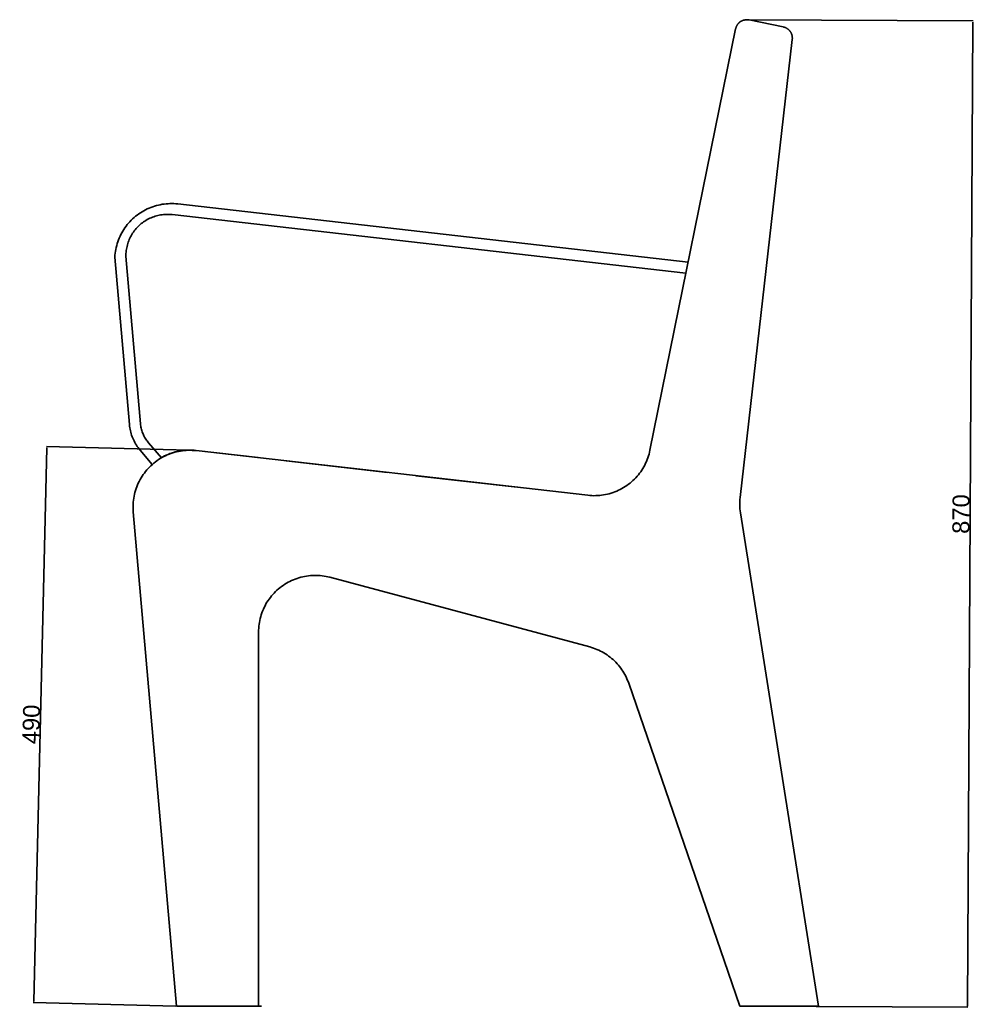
# Model space of a CAD drawing. Header units: millimetres. Extents: x 0 to 1853, y 0 to 2221.
# Drawn here: x 1011 to 1853, y 1288 to 2159 of the extents above; entities that cross this region are included whole.
import ezdxf

# ---------------------------------------------------------------- set-up
doc = ezdxf.new("R2010")
doc.units = ezdxf.units.MM
doc.header["$MEASUREMENT"] = 0
doc.layers.add('Domyślny', color=7, linetype='Continuous', true_color=0x000000)
doc.layers.add('Utwórz2D linie widoczne', color=7, linetype='Continuous', true_color=0x000000)
doc.styles.add('Arial', font='arial.ttf')
doc.dimstyles.new('Domyślny', dxfattribs={"dimtxt": 15, "dimasz": 1, "dimexe": 0.5, "dimexo": 0.5, "dimgap": 0.25, "dimtad": 1, "dimtoh": 1, "dimdec": 0, "dimzin": 1, "dimdsep": 46, "dimtxsty": 'Arial', "dimcen": 0.5, "dimazin": 0, "dimtfac": 1, "dimtdec": 4, "dimtix": 1, "dimtmove": 1, "dimatfit": 3, "dimfxl": 0, "dimtolj": 1, "dimtzin": 1, "dimarcsym": 0})

# ---------------------------------------------------------------- blocks, each defined once
blk = doc.blocks.new('*D2')
at = {"layer": 'Defpoints', "color": 0}
for p in [(1651.28, 2158.78), (1646.61, 1289.02), (1847.42, 1287.94)]:
    blk.add_point(p, dxfattribs=at)
at = {"layer": 'Domyślny', "color": 0, "lineweight": -2}
for p, q in [((1651.78, 2158.78), (1852.58, 2157.7)), ((1852.08, 2156.7), (1847.42, 1288.94)), ((1647.11, 1289.02), (1847.92, 1287.94))]:
    blk.add_line(p, q, dxfattribs=at)
at = {"layer": 'Domyślny', "color": 0}
for points in [[(1852.25, 2156.7), (1851.91, 2156.7), (1852.08, 2157.7)], [(1847.26, 1288.95), (1847.59, 1288.94), (1847.42, 1287.94)]]:
    blk.add_solid(points, dxfattribs=at)
at = {"layer": 'Domyślny', "color": 0, "insert": (1841.84, 1722.87), "char_height": 15, "attachment_point": 5, "rotation": 89.69253, "style": 'Arial'}
blk.add_mtext('\\A1;870', dxfattribs=at)
blk = doc.blocks.new('*D3')
at = {"layer": 'Defpoints', "color": 0}
for p in [(1161.34, 1779.31), (1023.72, 1292.02), (1149.67, 1289.02)]:
    blk.add_point(p, dxfattribs=at)
at = {"layer": 'Domyślny', "color": 0, "lineweight": -2}
for p, q in [((1035.37, 1781.31), (1023.75, 1293.02)), ((1160.84, 1779.33), (1034.89, 1782.32)), ((1149.17, 1289.03), (1023.22, 1292.03))]:
    blk.add_line(p, q, dxfattribs=at)
at = {"layer": 'Domyślny', "color": 0}
for points in [[(1035.54, 1781.31), (1035.2, 1781.32), (1035.39, 1782.31)], [(1023.58, 1293.02), (1023.91, 1293.02), (1023.72, 1292.02)]]:
    blk.add_solid(points, dxfattribs=at)
at = {"layer": 'Domyślny', "color": 0, "insert": (1021.65, 1537.35), "char_height": 15, "attachment_point": 5, "rotation": 88.63644, "style": 'Arial'}
blk.add_mtext('\\A1;490', dxfattribs=at)

msp = doc.modelspace()

# ---------------------------------------------------------------- linework, layer by layer
at = {"layer": 'Utwórz2D linie widoczne'}
for p, q in [((1643.05, 2151.11), (1642.98, 2150.77)), ((1643.13, 2151.44), (1643.05, 2151.11)), ((1643.23, 2151.77), (1643.13, 2151.44)), ((1643.34, 2152.09), (1643.23, 2151.77)), ((1643.46, 2152.41), (1643.34, 2152.09)), ((1643.59, 2152.73), (1643.46, 2152.41)), ((1643.73, 2153.04), (1643.59, 2152.73)), ((1643.88, 2153.34), (1643.73, 2153.04)), ((1644.04, 2153.65), (1643.88, 2153.34)), ((1644.21, 2153.94), (1644.04, 2153.65)), ((1644.39, 2154.23), (1644.21, 2153.94)), ((1644.58, 2154.51), (1644.39, 2154.23)), ((1644.78, 2154.79), (1644.58, 2154.51)), ((1644.99, 2155.06), (1644.78, 2154.79)), ((1645.21, 2155.32), (1644.99, 2155.06)), ((1645.44, 2155.58), (1645.21, 2155.32)), ((1645.67, 2155.82), (1645.44, 2155.58)), ((1645.92, 2156.06), (1645.67, 2155.82)), ((1646.17, 2156.29), (1645.92, 2156.06)), ((1646.43, 2156.51), (1646.17, 2156.29)), ((1646.7, 2156.72), (1646.43, 2156.51)), ((1646.68, 2156.73), (1646.61, 2156.65)), ((1646.75, 2156.8), (1646.68, 2156.73)), ((1646.97, 2156.93), (1646.7, 2156.72)), ((1646.82, 2156.87), (1646.75, 2156.8)), ((1646.89, 2156.94), (1646.82, 2156.87)), ((1646.97, 2157), (1646.89, 2156.94)), ((1647.25, 2157.12), (1646.97, 2156.93)), ((1647.05, 2157.07), (1646.97, 2157)), ((1647.13, 2157.13), (1647.05, 2157.07)), ((1647.21, 2157.18), (1647.13, 2157.13)), ((1647.3, 2157.24), (1647.21, 2157.18)), ((1647.54, 2157.3), (1647.25, 2157.12)), ((1647.38, 2157.29), (1647.3, 2157.24)), ((1647.47, 2157.34), (1647.38, 2157.29)), ((1647.56, 2157.38), (1647.47, 2157.34)), ((1647.84, 2157.48), (1647.54, 2157.3)), ((1647.65, 2157.42), (1647.56, 2157.38)), ((1647.75, 2157.46), (1647.65, 2157.42)), ((1647.84, 2157.5), (1647.75, 2157.46)), ((1648.14, 2157.64), (1647.84, 2157.48)), ((1647.94, 2157.53), (1647.84, 2157.5)), ((1648.44, 2157.79), (1648.14, 2157.64)), ((1648.75, 2157.94), (1648.44, 2157.79)), ((1649.07, 2158.07), (1648.75, 2157.94)), ((1649.39, 2158.19), (1649.07, 2158.07)), ((1649.71, 2158.3), (1649.39, 2158.19)), ((1650.04, 2158.4), (1649.71, 2158.3)), ((1650.37, 2158.49), (1650.04, 2158.4)), ((1650.7, 2158.56), (1650.37, 2158.49)), ((1651.03, 2158.63), (1650.7, 2158.56)), ((1651.37, 2158.68), (1651.03, 2158.63)), ((1651.71, 2158.72), (1651.37, 2158.68)), ((1652.05, 2158.75), (1651.71, 2158.72)), ((1652.39, 2158.77), (1652.05, 2158.75)), ((1652.73, 2158.78), (1652.39, 2158.77)), ((1653.07, 2158.78), (1652.73, 2158.78)), ((1653.42, 2158.76), (1653.07, 2158.78)), ((1653.76, 2158.73), (1653.42, 2158.76)), ((1654.09, 2158.69), (1653.76, 2158.73)), ((1654.43, 2158.64), (1654.09, 2158.69)), ((1654.77, 2158.58), (1654.43, 2158.64)), ((1684.99, 2152.43), (1654.77, 2158.58)), ((1685.32, 2152.36), (1684.99, 2152.43)), ((1685.66, 2152.27), (1685.32, 2152.36)), ((1685.99, 2152.17), (1685.66, 2152.27)), ((1686.31, 2152.06), (1685.99, 2152.17)), ((1686.64, 2151.94), (1686.31, 2152.06)), ((1686.96, 2151.81), (1686.64, 2151.94)), ((1687.27, 2151.67), (1686.96, 2151.81)), ((1687.58, 2151.52), (1687.27, 2151.67)), ((1687.88, 2151.35), (1687.58, 2151.52)), ((1688.18, 2151.18), (1687.88, 2151.35)), ((1688.47, 2151), (1688.18, 2151.18)), ((1688.76, 2150.8), (1688.47, 2151)), ((1642.98, 2150.77), (1567.36, 1779.11)), ((1689.04, 2150.6), (1688.76, 2150.8)), ((1689.31, 2150.39), (1689.04, 2150.6)), ((1689.57, 2150.16), (1689.31, 2150.39)), ((1689.83, 2149.93), (1689.57, 2150.16)), ((1690.08, 2149.69), (1689.83, 2149.93)), ((1690.32, 2149.44), (1690.08, 2149.69)), ((1690.55, 2149.19), (1690.32, 2149.44)), ((1690.77, 2148.92), (1690.55, 2149.19)), ((1690.98, 2148.65), (1690.77, 2148.92)), ((1691.18, 2148.37), (1690.98, 2148.65)), ((1691.38, 2148.08), (1691.18, 2148.37)), ((1691.56, 2147.79), (1691.38, 2148.08)), ((1691.73, 2147.49), (1691.56, 2147.79)), ((1691.89, 2147.19), (1691.73, 2147.49)), ((1692.05, 2146.88), (1691.89, 2147.19)), ((1692.19, 2146.56), (1692.05, 2146.88)), ((1692.32, 2146.25), (1692.19, 2146.56)), ((1692.44, 2145.92), (1692.32, 2146.25)), ((1692.54, 2145.59), (1692.44, 2145.92)), ((1692.64, 2145.26), (1692.54, 2145.59)), ((1692.73, 2144.93), (1692.64, 2145.26)), ((1692.8, 2144.59), (1692.73, 2144.93)), ((1692.86, 2144.25), (1692.8, 2144.59)), ((1692.91, 2143.91), (1692.86, 2144.25)), ((1692.95, 2143.57), (1692.91, 2143.91)), ((1692.97, 2143.22), (1692.95, 2143.57)), ((1692.99, 2142.88), (1692.97, 2143.22)), ((1692.98, 2142.19), (1692.99, 2142.53)), ((1692.99, 2142.53), (1692.99, 2142.88)), ((1646.89, 1737.45), (1692.93, 2141.5)), ((1692.93, 2141.5), (1692.96, 2141.84)), ((1692.96, 2141.84), (1692.98, 2142.19)), ((1130.32, 1994.41), (1128.68, 1993.87)), ((1131.99, 1994.9), (1130.32, 1994.41)), ((1133.67, 1995.33), (1131.99, 1994.9)), ((1135.36, 1995.7), (1133.67, 1995.33)), ((1137.06, 1996.01), (1135.36, 1995.7)), ((1138.78, 1996.26), (1137.06, 1996.01)), ((1140.5, 1996.46), (1138.78, 1996.26)), ((1142.23, 1996.59), (1140.5, 1996.46)), ((1143.96, 1996.67), (1142.23, 1996.59)), ((1145.69, 1996.68), (1143.96, 1996.67)), ((1147.43, 1996.63), (1145.69, 1996.68)), ((1149.16, 1996.53), (1147.43, 1996.63)), ((1150.88, 1996.36), (1149.16, 1996.53)), ((1601.12, 1945.06), (1150.88, 1996.36)), ((1114.99, 1986.51), (1113.63, 1985.44)), ((1116.39, 1987.53), (1114.99, 1986.51)), ((1117.83, 1988.51), (1116.39, 1987.53)), ((1119.29, 1989.43), (1117.83, 1988.51)), ((1120.79, 1990.31), (1119.29, 1989.43)), ((1122.32, 1991.13), (1120.79, 1990.31)), ((1123.87, 1991.89), (1122.32, 1991.13)), ((1125.45, 1992.61), (1123.87, 1991.89)), ((1127.05, 1993.26), (1125.45, 1992.61)), ((1128.68, 1993.87), (1127.05, 1993.26)), ((1130.77, 1985.5), (1131.98, 1985.85)), ((1131.98, 1985.85), (1133.21, 1986.16)), ((1133.21, 1986.16), (1134.45, 1986.43)), ((1134.45, 1986.43), (1135.69, 1986.66)), ((1135.69, 1986.66), (1136.94, 1986.85)), ((1136.94, 1986.85), (1138.2, 1986.99)), ((1138.2, 1986.99), (1139.46, 1987.08)), ((1139.46, 1987.08), (1140.72, 1987.14)), ((1140.72, 1987.14), (1141.99, 1987.15)), ((1141.99, 1987.15), (1143.25, 1987.11)), ((1143.25, 1987.11), (1144.52, 1987.03)), ((1144.52, 1987.03), (1145.77, 1986.91)), ((1145.77, 1986.91), (1599.13, 1935.26)), ((1106.31, 1978.08), (1105.25, 1976.71)), ((1107.42, 1979.41), (1106.31, 1978.08)), ((1108.58, 1980.7), (1107.42, 1979.41)), ((1109.78, 1981.95), (1108.58, 1980.7)), ((1111.02, 1983.16), (1109.78, 1981.95)), ((1112.31, 1984.32), (1111.02, 1983.16)), ((1113.63, 1985.44), (1112.31, 1984.32)), ((1115.76, 1976.42), (1116.67, 1977.3)), ((1116.67, 1977.3), (1117.61, 1978.15)), ((1117.61, 1978.15), (1118.58, 1978.96)), ((1118.58, 1978.96), (1119.57, 1979.74)), ((1119.57, 1979.74), (1120.6, 1980.49)), ((1120.6, 1980.49), (1121.64, 1981.2)), ((1121.64, 1981.2), (1122.71, 1981.87)), ((1122.71, 1981.87), (1123.81, 1982.51)), ((1123.81, 1982.51), (1124.92, 1983.1)), ((1124.92, 1983.1), (1126.06, 1983.66)), ((1126.06, 1983.66), (1127.21, 1984.18)), ((1127.21, 1984.18), (1128.38, 1984.66)), ((1128.38, 1984.66), (1129.57, 1985.1)), ((1129.57, 1985.1), (1130.77, 1985.5)), ((1100.67, 1969.37), (1099.91, 1967.81)), ((1101.48, 1970.9), (1100.67, 1969.37)), ((1102.34, 1972.4), (1101.48, 1970.9)), ((1103.26, 1973.87), (1102.34, 1972.4)), ((1104.23, 1975.31), (1103.26, 1973.87)), ((1105.25, 1976.71), (1104.23, 1975.31)), ((1109.09, 1967.25), (1109.69, 1968.36)), ((1109.69, 1968.36), (1110.32, 1969.46)), ((1110.32, 1969.46), (1110.99, 1970.53)), ((1110.99, 1970.53), (1111.7, 1971.58)), ((1111.7, 1971.58), (1112.45, 1972.6)), ((1112.45, 1972.6), (1113.23, 1973.6)), ((1113.23, 1973.6), (1114.04, 1974.57)), ((1114.04, 1974.57), (1114.89, 1975.51)), ((1114.89, 1975.51), (1115.76, 1976.42)), ((1096.94, 1959.68), (1096.52, 1958)), ((1097.42, 1961.34), (1096.94, 1959.68)), ((1097.96, 1962.99), (1097.42, 1961.34)), ((1098.55, 1964.62), (1097.96, 1962.99)), ((1099.2, 1966.23), (1098.55, 1964.62)), ((1099.91, 1967.81), (1099.2, 1966.23)), ((1106.05, 1958.95), (1106.36, 1960.18)), ((1106.36, 1960.18), (1106.71, 1961.4)), ((1106.71, 1961.4), (1107.11, 1962.6)), ((1107.11, 1962.6), (1107.54, 1963.78)), ((1107.54, 1963.78), (1108.02, 1964.96)), ((1108.02, 1964.96), (1108.54, 1966.11)), ((1108.54, 1966.11), (1109.09, 1967.25)), ((1095.42, 1951.16), (1095.3, 1949.43)), ((1095.61, 1952.88), (1095.42, 1951.16)), ((1095.85, 1954.6), (1095.61, 1952.88)), ((1096.16, 1956.3), (1095.85, 1954.6)), ((1096.52, 1958), (1096.16, 1956.3)), ((1105.08, 1950.17), (1105.09, 1951.44)), ((1105.09, 1951.44), (1105.14, 1952.7)), ((1105.14, 1952.7), (1105.23, 1953.96)), ((1105.23, 1953.96), (1105.37, 1955.22)), ((1105.37, 1955.22), (1105.56, 1956.47)), ((1105.56, 1956.47), (1105.78, 1957.72)), ((1105.78, 1957.72), (1106.05, 1958.95)), ((1095.3, 1949.43), (1108.15, 1801.78)), ((1117.93, 1802.57), (1105.08, 1950.17)), ((1108.15, 1801.78), (1108.29, 1800.41)), ((1108.29, 1800.41), (1108.48, 1799.05)), ((1108.48, 1799.05), (1108.72, 1797.69)), ((1108.72, 1797.69), (1109, 1796.34)), ((1109, 1796.34), (1109.33, 1795.01)), ((1109.33, 1795.01), (1109.71, 1793.68)), ((1118.04, 1801.55), (1117.93, 1802.57)), ((1118.18, 1800.52), (1118.04, 1801.55)), ((1118.36, 1799.51), (1118.18, 1800.52)), ((1118.57, 1798.49), (1118.36, 1799.51)), ((1118.82, 1797.49), (1118.57, 1798.49)), ((1119.1, 1796.5), (1118.82, 1797.49)), ((1119.41, 1795.52), (1119.1, 1796.5)), ((1119.76, 1794.54), (1119.41, 1795.52)), ((1120.15, 1793.58), (1119.76, 1794.54)), ((1109.71, 1793.68), (1110.13, 1792.37)), ((1110.13, 1792.37), (1110.6, 1791.08)), ((1110.6, 1791.08), (1111.11, 1789.8)), ((1111.11, 1789.8), (1111.66, 1788.54)), ((1111.66, 1788.54), (1112.26, 1787.3)), ((1112.26, 1787.3), (1112.89, 1786.08)), ((1112.89, 1786.08), (1113.58, 1784.88)), ((1120.56, 1792.64), (1120.15, 1793.58)), ((1121.01, 1791.71), (1120.56, 1792.64)), ((1121.49, 1790.79), (1121.01, 1791.71)), ((1122, 1789.9), (1121.49, 1790.79)), ((1122.54, 1789.02), (1122, 1789.9)), ((1123.11, 1788.16), (1122.54, 1789.02)), ((1123.71, 1787.32), (1123.11, 1788.16)), ((1124.34, 1786.5), (1123.71, 1787.32)), ((1125, 1785.7), (1124.34, 1786.5)), ((1136.35, 1772.4), (1125, 1785.7)), ((1113.58, 1784.88), (1114.3, 1783.71)), ((1114.3, 1783.71), (1115.06, 1782.56)), ((1115.06, 1782.56), (1115.86, 1781.44)), ((1115.86, 1781.44), (1116.7, 1780.35)), ((1116.7, 1780.35), (1117.57, 1779.29)), ((1117.57, 1779.29), (1128.35, 1766.66)), ((1143.82, 1776.14), (1145.41, 1776.71)), ((1146.42, 1776.82), (1144.78, 1776.27)), ((1145.41, 1776.71), (1147.01, 1777.22)), ((1148.09, 1777.31), (1146.42, 1776.82)), ((1147.01, 1777.22), (1148.64, 1777.67)), ((1149.77, 1777.74), (1148.09, 1777.31)), ((1148.64, 1777.67), (1150.27, 1778.07)), ((1151.47, 1778.11), (1149.77, 1777.74)), ((1150.27, 1778.07), (1151.92, 1778.42)), ((1153.18, 1778.43), (1151.47, 1778.11)), ((1151.92, 1778.42), (1153.58, 1778.71)), ((1154.9, 1778.68), (1153.18, 1778.43)), ((1153.58, 1778.71), (1155.24, 1778.94)), ((1156.62, 1778.88), (1154.9, 1778.68)), ((1155.24, 1778.94), (1156.92, 1779.12)), ((1158.35, 1779.01), (1156.62, 1778.88)), ((1156.92, 1779.12), (1158.6, 1779.24)), ((1160.09, 1779.09), (1158.35, 1779.01)), ((1158.6, 1779.24), (1160.28, 1779.3)), ((1161.82, 1779.1), (1160.09, 1779.09)), ((1160.28, 1779.3), (1161.96, 1779.31)), ((1163.56, 1779.05), (1161.82, 1779.1)), ((1161.96, 1779.31), (1163.65, 1779.26)), ((1165.29, 1778.95), (1163.56, 1779.05)), ((1163.65, 1779.26), (1165.33, 1779.15)), ((1167.02, 1778.78), (1165.29, 1778.95)), ((1165.33, 1779.15), (1167, 1778.99)), ((1221.65, 1772.77), (1167, 1778.99)), ((1512.7, 1739.4), (1167.02, 1778.78)), ((1566.99, 1777.42), (1566.55, 1775.75)), ((1567.36, 1779.11), (1566.99, 1777.42)), ((1129.71, 1767.81), (1128.39, 1766.69)), ((1131.07, 1768.88), (1129.71, 1767.81)), ((1132.47, 1769.91), (1131.07, 1768.88)), ((1133.91, 1770.89), (1132.47, 1769.91)), ((1135.38, 1771.82), (1133.91, 1770.89)), ((1136.87, 1772.7), (1135.38, 1771.82)), ((1136.22, 1772.54), (1137.69, 1773.37)), ((1138.4, 1773.52), (1136.87, 1772.7)), ((1137.69, 1773.37), (1139.19, 1774.14)), ((1139.96, 1774.29), (1138.4, 1773.52)), ((1139.19, 1774.14), (1140.71, 1774.86)), ((1141.54, 1775.01), (1139.96, 1774.29)), ((1140.71, 1774.86), (1142.26, 1775.53)), ((1143.15, 1775.67), (1141.54, 1775.01)), ((1142.26, 1775.53), (1143.82, 1776.14)), ((1144.78, 1776.27), (1143.15, 1775.67)), ((1335.87, 1759.55), (1246.45, 1769.74)), ((1564.26, 1769.25), (1563.55, 1767.68)), ((1564.92, 1770.84), (1564.26, 1769.25)), ((1565.52, 1772.46), (1564.92, 1770.84)), ((1566.07, 1774.1), (1565.52, 1772.46)), ((1566.55, 1775.75), (1566.07, 1774.1)), ((1122.39, 1760.42), (1121.32, 1759.05)), ((1123.5, 1761.76), (1122.39, 1760.42)), ((1124.65, 1763.05), (1123.5, 1761.76)), ((1125.86, 1764.31), (1124.65, 1763.05)), ((1127.1, 1765.52), (1125.86, 1764.31)), ((1128.39, 1766.69), (1127.1, 1765.52)), ((1559.21, 1760.24), (1558.19, 1758.85)), ((1560.18, 1761.66), (1559.21, 1760.24)), ((1561.1, 1763.12), (1560.18, 1761.66)), ((1561.97, 1764.61), (1561.1, 1763.12)), ((1562.79, 1766.13), (1561.97, 1764.61)), ((1563.55, 1767.68), (1562.79, 1766.13)), ((1116.75, 1751.68), (1115.99, 1750.12)), ((1117.56, 1753.22), (1116.75, 1751.68)), ((1118.42, 1754.72), (1117.56, 1753.22)), ((1119.34, 1756.2), (1118.42, 1754.72)), ((1120.31, 1757.64), (1119.34, 1756.2)), ((1121.32, 1759.05), (1120.31, 1757.64)), ((1450.13, 1746.53), (1360.71, 1756.72)), ((1551.13, 1751.31), (1549.8, 1750.2)), ((1552.41, 1752.46), (1551.13, 1751.31)), ((1553.65, 1753.65), (1552.41, 1752.46)), ((1554.85, 1754.89), (1553.65, 1753.65)), ((1556.01, 1756.17), (1554.85, 1754.89)), ((1557.12, 1757.49), (1556.01, 1756.17)), ((1558.19, 1758.85), (1557.12, 1757.49)), ((1113.04, 1741.96), (1112.63, 1740.27)), ((1113.52, 1743.63), (1113.04, 1741.96)), ((1114.05, 1745.28), (1113.52, 1743.63)), ((1114.64, 1746.92), (1114.05, 1745.28)), ((1115.29, 1748.53), (1114.64, 1746.92)), ((1115.99, 1750.12), (1115.29, 1748.53)), ((1534.8, 1741.85), (1533.16, 1741.32)), ((1536.42, 1742.45), (1534.8, 1741.85)), ((1538.02, 1743.1), (1536.42, 1742.45)), ((1539.59, 1743.81), (1538.02, 1743.1)), ((1541.14, 1744.57), (1539.59, 1743.81)), ((1542.66, 1745.38), (1541.14, 1744.57)), ((1544.16, 1746.24), (1542.66, 1745.38)), ((1545.62, 1747.16), (1544.16, 1746.24)), ((1547.05, 1748.12), (1545.62, 1747.16)), ((1548.44, 1749.14), (1547.05, 1748.12)), ((1549.8, 1750.2), (1548.44, 1749.14)), ((1111.55, 1733.42), (1111.43, 1731.68)), ((1111.73, 1735.14), (1111.55, 1733.42)), ((1111.97, 1736.86), (1111.73, 1735.14)), ((1112.27, 1738.58), (1111.97, 1736.86)), ((1112.63, 1740.27), (1112.27, 1738.58)), ((1514.42, 1739.23), (1512.7, 1739.4)), ((1516.14, 1739.12), (1514.42, 1739.23)), ((1517.86, 1739.08), (1516.14, 1739.12)), ((1519.59, 1739.09), (1517.86, 1739.08)), ((1521.31, 1739.16), (1519.59, 1739.09)), ((1523.03, 1739.29), (1521.31, 1739.16)), ((1524.75, 1739.48), (1523.03, 1739.29)), ((1526.45, 1739.73), (1524.75, 1739.48)), ((1528.15, 1740.04), (1526.45, 1739.73)), ((1529.84, 1740.41), (1528.15, 1740.04)), ((1531.51, 1740.83), (1529.84, 1740.41)), ((1533.16, 1741.32), (1531.51, 1740.83)), ((1646.57, 1732.39), (1646.62, 1734.08)), ((1646.62, 1734.08), (1646.73, 1735.77)), ((1646.73, 1735.77), (1646.89, 1737.45)), ((1111.43, 1731.68), (1111.37, 1729.95)), ((1111.37, 1729.95), (1111.37, 1728.21)), ((1111.37, 1728.21), (1111.43, 1726.48)), ((1111.43, 1726.48), (1111.55, 1724.74)), ((1111.55, 1724.74), (1149.67, 1289.02)), ((1646.58, 1730.7), (1646.57, 1732.39)), ((1646.65, 1729.01), (1646.58, 1730.7)), ((1646.77, 1727.33), (1646.65, 1729.01)), ((1646.95, 1725.64), (1646.77, 1727.33)), ((1647.19, 1723.97), (1646.95, 1725.64)), ((1716.08, 1289.02), (1647.19, 1723.97)), ((1248.15, 1662.69), (1249.68, 1663.49)), ((1249.68, 1663.49), (1251.24, 1664.23)), ((1251.24, 1664.23), (1252.82, 1664.93)), ((1252.82, 1664.93), (1254.43, 1665.57)), ((1254.43, 1665.57), (1256.06, 1666.15)), ((1256.06, 1666.15), (1257.7, 1666.67)), ((1257.7, 1666.67), (1259.37, 1667.14)), ((1259.37, 1667.14), (1261.05, 1667.55)), ((1261.05, 1667.55), (1262.74, 1667.9)), ((1262.74, 1667.9), (1264.44, 1668.2)), ((1264.44, 1668.2), (1266.16, 1668.43)), ((1266.16, 1668.43), (1267.88, 1668.6)), ((1267.88, 1668.6), (1269.6, 1668.72)), ((1269.6, 1668.72), (1271.33, 1668.78)), ((1271.33, 1668.78), (1273.06, 1668.77)), ((1273.06, 1668.77), (1274.78, 1668.71)), ((1274.78, 1668.71), (1276.51, 1668.58)), ((1276.51, 1668.58), (1278.23, 1668.4)), ((1278.23, 1668.4), (1279.94, 1668.16)), ((1279.94, 1668.16), (1281.64, 1667.86)), ((1281.64, 1667.86), (1283.33, 1667.5)), ((1283.33, 1667.5), (1285.01, 1667.08)), ((1285.01, 1667.08), (1514.28, 1605.65)), ((1237.07, 1654.48), (1238.32, 1655.67)), ((1238.32, 1655.67), (1239.62, 1656.82)), ((1239.62, 1656.82), (1240.95, 1657.92)), ((1240.95, 1657.92), (1242.32, 1658.97)), ((1242.32, 1658.97), (1243.73, 1659.97)), ((1243.73, 1659.97), (1245.17, 1660.93)), ((1245.17, 1660.93), (1246.64, 1661.83)), ((1246.64, 1661.83), (1248.15, 1662.69)), ((1229.53, 1645.05), (1230.46, 1646.51)), ((1230.46, 1646.51), (1231.45, 1647.93)), ((1231.45, 1647.93), (1232.48, 1649.32)), ((1232.48, 1649.32), (1233.56, 1650.67)), ((1233.56, 1650.67), (1234.68, 1651.98)), ((1234.68, 1651.98), (1235.85, 1653.25)), ((1235.85, 1653.25), (1237.07, 1654.48)), ((1225.03, 1635.73), (1225.64, 1637.34)), ((1225.64, 1637.34), (1226.31, 1638.94)), ((1226.31, 1638.94), (1227.04, 1640.51)), ((1227.04, 1640.51), (1227.81, 1642.05)), ((1227.81, 1642.05), (1228.65, 1643.57)), ((1228.65, 1643.57), (1229.53, 1645.05)), ((1222.81, 1627.38), (1223.14, 1629.08)), ((1223.14, 1629.08), (1223.53, 1630.77)), ((1223.53, 1630.77), (1223.97, 1632.44)), ((1223.97, 1632.44), (1224.47, 1634.09)), ((1224.47, 1634.09), (1225.03, 1635.73)), ((1222.07, 1618.78), (1222.1, 1620.51)), ((1222.1, 1620.51), (1222.19, 1622.24)), ((1222.19, 1622.24), (1222.34, 1623.96)), ((1222.34, 1623.96), (1222.55, 1625.67)), ((1222.55, 1625.67), (1222.81, 1627.38)), ((1222.07, 1289.02), (1222.07, 1618.78)), ((1514.28, 1605.65), (1515.9, 1605.18)), ((1515.9, 1605.18), (1517.5, 1604.66)), ((1517.5, 1604.66), (1519.09, 1604.09)), ((1519.09, 1604.09), (1520.65, 1603.47)), ((1520.65, 1603.47), (1522.19, 1602.79)), ((1522.19, 1602.79), (1523.71, 1602.06)), ((1523.71, 1602.06), (1525.21, 1601.28)), ((1525.21, 1601.28), (1526.67, 1600.45)), ((1526.67, 1600.45), (1528.11, 1599.58)), ((1528.11, 1599.58), (1529.52, 1598.65)), ((1529.52, 1598.65), (1530.89, 1597.68)), ((1530.89, 1597.68), (1532.24, 1596.66)), ((1532.24, 1596.66), (1533.54, 1595.59)), ((1533.54, 1595.59), (1534.81, 1594.49)), ((1534.81, 1594.49), (1536.05, 1593.34)), ((1536.05, 1593.34), (1537.24, 1592.15)), ((1537.24, 1592.15), (1538.39, 1590.92)), ((1538.39, 1590.92), (1539.5, 1589.65)), ((1539.5, 1589.65), (1540.57, 1588.35)), ((1540.57, 1588.35), (1541.59, 1587.01)), ((1541.59, 1587.01), (1542.57, 1585.63)), ((1542.57, 1585.63), (1543.5, 1584.23)), ((1543.5, 1584.23), (1544.38, 1582.79)), ((1544.38, 1582.79), (1545.21, 1581.33)), ((1545.21, 1581.33), (1545.99, 1579.83)), ((1545.99, 1579.83), (1546.73, 1578.32)), ((1546.73, 1578.32), (1547.41, 1576.78)), ((1547.41, 1576.78), (1548.04, 1575.21)), ((1548.04, 1575.21), (1548.61, 1573.63)), ((1548.61, 1573.63), (1636.36, 1318.78)), ((1636.36, 1318.78), (1646.61, 1289.02)), ((1149.67, 1289.02), (1222.07, 1289.02)), ((1222.07, 1289.02), (1224.67, 1289.02)), ((1646.61, 1289.02), (1716.08, 1289.02))]:
    msp.add_line(p, q, dxfattribs=at)

# ---------------------------------------------------------------- dimensions: what is measured, and where the dimension line sits
at = {"layer": 'Domyślny'}
for p1, p2, distance, picture, middle in [((1651.28, 2158.78), (1646.61, 1289.02), 200.81, '*D2', (1841.84, 1722.87)), ((1161.34, 1779.31), (1149.67, 1289.02), -125.99, '*D3', (1021.65, 1537.35))]:
    dim = msp.add_aligned_dim(p1=p1, p2=p2, distance=distance, dimstyle='Domyślny', dxfattribs=at)
    dim.commit()
    dim.dimension.update_dxf_attribs({"geometry": picture, "text_midpoint": middle})

doc.saveas('drawing.dxf')
